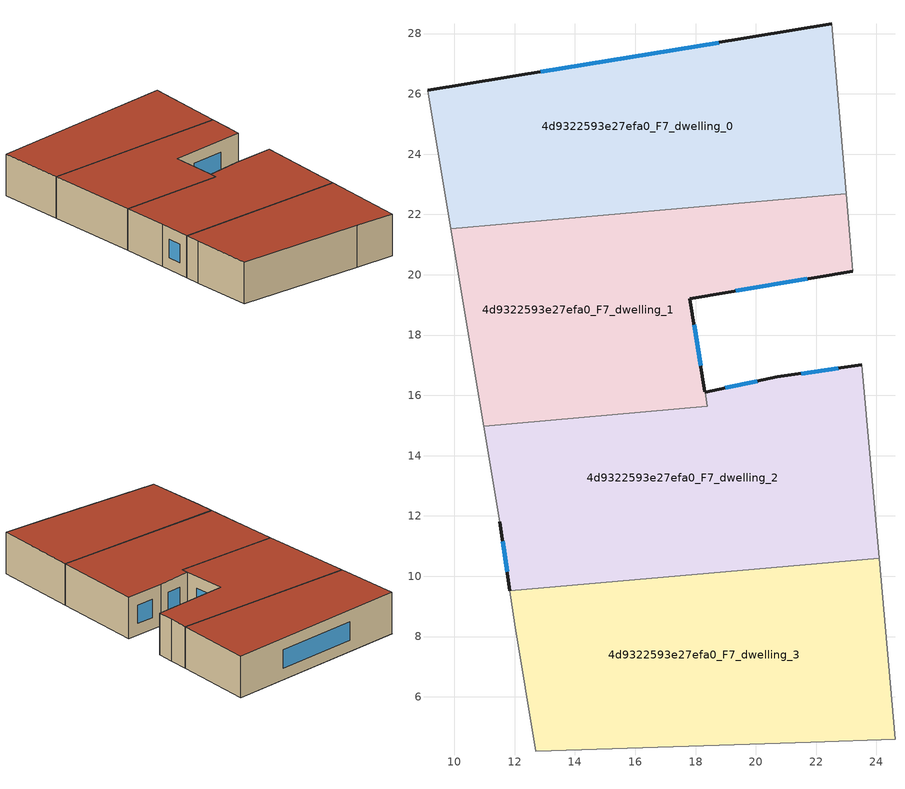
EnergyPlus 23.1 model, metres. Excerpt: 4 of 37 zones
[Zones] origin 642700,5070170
4d9322593e27efa0_F7_dwelling_0
 floor to 4d9322593e27efa0_F6_dwelling_0 (EU_floor_Construction): 22.52,28.32 23,22.69 9.88,21.53 9.11,26.12 z21
 wall outside (EU_wall_Construction): 22.52,28.32 9.11,26.12 z21:24
 wall adiabatic (EU_wall_Construction): 9.11,26.12 9.88,21.53 / 23,22.69 22.52,28.32 z21:24
 wall to 4d9322593e27efa0_F7_dwelling_1 (EU_wall_Construction): 9.88,21.53 23,22.69 z21:24
 window (EU_Window_Construction): 18.76,27.7 12.87,26.74 z21.84:23.16
 roof outside (EU_roof_Construction): 23,22.69 22.52,28.32 9.11,26.12 9.88,21.53 z24
4d9322593e27efa0_F7_dwelling_1
 floor to 4d9322593e27efa0_F6_dwelling_1 (EU_floor_Construction): 23,22.69 23.12,21.31 23.22,20.11 17.81,19.21 18.39,15.64 10.97,14.98 9.88,21.53 z21
 wall outside (EU_wall_Construction): 18.31,16.12 17.81,19.21 23.22,20.11 z21:24
 wall adiabatic (EU_wall_Construction): 9.88,21.53 10.97,14.98 / 23.22,20.11 23.12,21.31 23,22.69 z21:24
 wall to 4d9322593e27efa0_F7_dwelling_2 (EU_wall_Construction): 10.97,14.98 18.39,15.64 18.31,16.11 z21:24
 window (EU_Window_Construction): 19.33,19.46 21.7,19.86 / 18.17,16.98 17.95,18.35 z21.84:23.16
 roof outside (EU_roof_Construction): 18.39,15.64 17.81,19.21 23.22,20.11 23.12,21.31 23,22.69 9.88,21.53 10.97,14.98 z24
4d9322593e27efa0_F7_dwelling_2
 floor to 4d9322593e27efa0_F6_dwelling_2 (EU_floor_Construction): 23.52,17.01 24.08,10.6 11.84,9.51 11.51,11.81 10.97,14.98 18.38,15.64 18.31,16.11 20.71,16.61 z21
 wall outside (EU_wall_Construction): 23.52,17.01 20.71,16.61 18.31,16.11 / 11.51,11.81 11.84,9.51 z21:24
 wall adiabatic (EU_wall_Construction): 24.08,10.6 23.52,17.01 / 10.97,14.98 11.51,11.81 z21:24
 wall to 4d9322593e27efa0_F7_dwelling_3 (EU_wall_Construction): 11.84,9.51 24.08,10.6 z21:24
 window (EU_Window_Construction): 20.04,16.47 18.99,16.25 / 22.73,16.9 21.5,16.72 / 11.6,11.17 11.75,10.16 z21.84:23.16
 roof outside (EU_roof_Construction): 24.08,10.6 23.52,17.01 20.71,16.61 18.31,16.11 18.38,15.64 10.97,14.98 11.51,11.81 11.84,9.51 z24
4d9322593e27efa0_F7_dwelling_3
 floor to 4d9322593e27efa0_F6_dwelling_3 (EU_floor_Construction): 24.08,10.6 24.61,4.6 21.81,4.5 12.71,4.2 12.01,8.41 11.84,9.51 z21
 wall adiabatic (EU_wall_Construction): 11.84,9.51 12.01,8.41 12.71,4.2 21.81,4.5 24.61,4.6 24.08,10.6 z21:24
 roof outside (EU_roof_Construction): 24.61,4.6 24.08,10.6 11.84,9.51 12.01,8.41 12.71,4.2 21.81,4.5 z24
[Building]
EU S2 Campaign: North Axis=0; Terrain=City; Solar Distribution=FullExterior
[Site:Location]
Lyon-Bron: Latitude=45.75; Longitude=5; Time Zone=1; Elevation=198
[SizingPeriod:WeatherFileDays]
AnnualSizingPeriod: Begin Month=1; Begin Day of Month=1; End Month=12; End Day of Month=31; Day of Week for Start Day=Monday; Use Weather File Daylight Saving Period=No; Use Weather File Rain and Snow Indicators=No
[MATERIAL]
EU_InternalMass_Material: Roughness=MediumRough; Thickness=0.1; Conductivity=1; Density=1800; Specific Heat=900; Thermal Absorptance=0.9; Solar Absorptance=0.7; Visible Absorptance=0.7
[MATERIAL:NOMASS] Roughness=MediumRough; Thermal Absorptance=0.9; Solar Absorptance=0.7; Visible Absorptance=0.7
Name | Thermal Resistance
EU_wall_NoMass | 0.776494
EU_roof_NoMass | 0.486893
EU_floor_NoMass | 0.421597
[WINDOWMATERIAL:SIMPLEGLAZINGSYSTEM]
EU_Window_SimpleGlazing: UFactor=4.24961; Solar Heat Gain Coefficient=0.83; Visible Transmittance=0.83
[CONSTRUCTION]
EU_wall_Construction: EU_wall_NoMass
EU_roof_Construction: EU_roof_NoMass
EU_floor_Construction: EU_floor_NoMass
EU_Window_Construction: EU_Window_SimpleGlazing
EU_InternalMass_Construction: EU_InternalMass_Material
[ZONE] Type=1; Multiplier=1; Ceiling Height=autocalculate; Floor Area=autocalculate; Part of Total Floor Area=Yes
Name | Volume
4d9322593e27efa0_F7_dwelling_0 | 206.574
4d9322593e27efa0_F7_dwelling_1 | 194.974
4d9322593e27efa0_F7_dwelling_2 | 218.226
4d9322593e27efa0_F7_dwelling_3 | 206.577
[INTERNALMASS] Construction=EU_InternalMass_Construction
Name | Zone or ZoneList | Surface Area
4d9322593e27efa0_F7_dwelling_0_EU_InternalMass | 4d9322593e27efa0_F7_dwelling_0 | 68.8582
4d9322593e27efa0_F7_dwelling_1_EU_InternalMass | 4d9322593e27efa0_F7_dwelling_1 | 64.9937
4d9322593e27efa0_F7_dwelling_2_EU_InternalMass | 4d9322593e27efa0_F7_dwelling_2 | 72.7429
4d9322593e27efa0_F7_dwelling_3_EU_InternalMass | 4d9322593e27efa0_F7_dwelling_3 | 68.8587
[OTHEREQUIPMENT] Fuel Type=Electricity; Design Level Calculation Method=Watts/Area; Power per Zone Floor Area=1; Fraction Latent=0; Fraction Radiant=0; Fraction Lost=0; Carbon Dioxide Generation Rate=0; EndUse Subcategory=EU_Step8_InternalGains
Name | Zone or ZoneList or Space or SpaceList | Schedule
EU_Step8_InternalGain_4d9322593e27efa0_F7_dwelling_0_f000 | 4d9322593e27efa0_F7_dwelling_0 | EU_Step8_GainSchedule_4d9322593e27efa0_F7_dwelling_0_f000
EU_Step8_InternalGain_4d9322593e27efa0_F7_dwelling_1_f000 | 4d9322593e27efa0_F7_dwelling_1 | EU_Step8_GainSchedule_4d9322593e27efa0_F7_dwelling_1_f000
EU_Step8_InternalGain_4d9322593e27efa0_F7_dwelling_2_f000 | 4d9322593e27efa0_F7_dwelling_2 | EU_Step8_GainSchedule_4d9322593e27efa0_F7_dwelling_2_f000
EU_Step8_InternalGain_4d9322593e27efa0_F7_dwelling_3_f000 | 4d9322593e27efa0_F7_dwelling_3 | EU_Step8_GainSchedule_4d9322593e27efa0_F7_dwelling_3_f000
[ZONEVENTILATION:DESIGNFLOWRATE] Schedule=EU_AlwaysOn; Design Flow Rate Calculation Method=AirChanges/Hour; Air Changes per Hour=0.693814; Ventilation Type=Natural; Fan Pressure Rise=0; Fan Total Efficiency=1; Constant Term Coefficient=1; Temperature Term Coefficient=0; Velocity Term Coefficient=0; Velocity Squared Term Coefficient=0; Minimum Indoor Temperature=-100; Maximum Indoor Temperature=100; Delta Temperature=-100; Minimum Outdoor Temperature=-100; Maximum Outdoor Temperature=100; Maximum Wind Speed=40
Name | Zone or ZoneList or Space or SpaceList
EU_ConstantAir_4d9322593e27efa0_F7_dwelling_0 | 4d9322593e27efa0_F7_dwelling_0
EU_ConstantAir_4d9322593e27efa0_F7_dwelling_1 | 4d9322593e27efa0_F7_dwelling_1
EU_ConstantAir_4d9322593e27efa0_F7_dwelling_2 | 4d9322593e27efa0_F7_dwelling_2
EU_ConstantAir_4d9322593e27efa0_F7_dwelling_3 | 4d9322593e27efa0_F7_dwelling_3
[HVACTEMPLATE:THERMOSTAT] Constant Heating Setpoint=20; Constant Cooling Setpoint=50
EU_HeatOnly_4d9322593e27efa0_F2_dwelling_3; EU_HeatOnly_4d9322593e27efa0_F2_dwelling_4; EU_HeatOnly_4d9322593e27efa0_F3_dwelling_0; EU_HeatOnly_4d9322593e27efa0_F3_dwelling_1; EU_HeatOnly_4d9322593e27efa0_F3_dwelling_2; EU_HeatOnly_4d9322593e27efa0_F3_dwelling_3; EU_HeatOnly_4d9322593e27efa0_F3_dwelling_4; EU_HeatOnly_4d9322593e27efa0_F4_dwelling_0; EU_HeatOnly_4d9322593e27efa0_F4_dwelling_1; EU_HeatOnly_4d9322593e27efa0_F4_dwelling_2; EU_HeatOnly_4d9322593e27efa0_F4_dwelling_3; EU_HeatOnly_4d9322593e27efa0_F4_dwelling_4; EU_HeatOnly_4d9322593e27efa0_F5_dwelling_0; EU_HeatOnly_4d9322593e27efa0_F5_dwelling_1; EU_HeatOnly_4d9322593e27efa0_F5_dwelling_2; EU_HeatOnly_4d9322593e27efa0_F5_dwelling_3; EU_HeatOnly_4d9322593e27efa0_F6_dwelling_0; EU_HeatOnly_4d9322593e27efa0_F6_dwelling_1; EU_HeatOnly_4d9322593e27efa0_F6_dwelling_2; EU_HeatOnly_4d9322593e27efa0_F6_dwelling_3; EU_HeatOnly_4d9322593e27efa0_F7_dwelling_0; EU_HeatOnly_4d9322593e27efa0_F7_dwelling_1; EU_HeatOnly_4d9322593e27efa0_F7_dwelling_2; EU_HeatOnly_4d9322593e27efa0_F7_dwelling_3
[HVACTEMPLATE:ZONE:IDEALLOADSAIRSYSTEM] System Availability Schedule=EU_AlwaysOn; Maximum Heating Supply Air Temperature=50; Minimum Cooling Supply Air Temperature=13; Maximum Heating Supply Air Humidity Ratio=0.0156; Minimum Cooling Supply Air Humidity Ratio=0.0077; Heating Limit=NoLimit; Cooling Limit=NoLimit; Heating Availability Schedule=EU_AlwaysOn; Cooling Availability Schedule=EU_CoolingOff; Dehumidification Control Type=ConstantSensibleHeatRatio; Cooling Sensible Heat Ratio=0.7; Dehumidification Setpoint=60; Humidification Control Type=None; Humidification Setpoint=30; Outdoor Air Method=None; Outdoor Air Flow Rate per Person=0.00944; Outdoor Air Flow Rate per Zone Floor Area=0; Outdoor Air Flow Rate per Zone=0; Demand Controlled Ventilation Type=None; Outdoor Air Economizer Type=NoEconomizer; Heat Recovery Type=None; Sensible Heat Recovery Effectiveness=0.7; Latent Heat Recovery Effectiveness=0.65
Name | Template Thermostat
4d9322593e27efa0_F7_dwelling_0 | EU_HeatOnly_4d9322593e27efa0_F7_dwelling_0
4d9322593e27efa0_F7_dwelling_1 | EU_HeatOnly_4d9322593e27efa0_F7_dwelling_1
4d9322593e27efa0_F7_dwelling_2 | EU_HeatOnly_4d9322593e27efa0_F7_dwelling_2
4d9322593e27efa0_F7_dwelling_3 | EU_HeatOnly_4d9322593e27efa0_F7_dwelling_3
[SIZING:ZONE] Zone Cooling Design Supply Air Temperature Input Method=SupplyAirTemperature; Zone Cooling Design Supply Air Temperature=13; Zone Heating Design Supply Air Temperature Input Method=SupplyAirTemperature; Zone Heating Design Supply Air Temperature=50; Zone Cooling Design Supply Air Humidity Ratio=0.008; Zone Heating Design Supply Air Humidity Ratio=0.008; Cooling Design Air Flow Method=DesignDay; Cooling Design Air Flow Rate=0; Cooling Minimum Air Flow per Zone Floor Area=0.000762; Cooling Minimum Air Flow=0; Cooling Minimum Air Flow Fraction=0.2; Heating Design Air Flow Method=DesignDay; Heating Design Air Flow Rate=0; Heating Maximum Air Flow per Zone Floor Area=0.002032; Heating Maximum Air Flow=0.141576; Heating Maximum Air Flow Fraction=0.3; Account for Dedicated Outdoor Air System=No; Dedicated Outdoor Air System Control Strategy=NeutralSupplyAir; Dedicated Outdoor Air Low Setpoint Temperature for Design=autosize; Dedicated Outdoor Air High Setpoint Temperature for Design=autosize; Zone Load Sizing Method=Sensible Load Only No Latent Load; Zone Latent Cooling Design Supply Air Humidity Ratio Input Method=HumidityRatioDifference; Zone Cooling Design Supply Air Humidity Ratio Difference=0.005; Zone Latent Heating Design Supply Air Humidity Ratio Input Method=HumidityRatioDifference; Zone Humidification Design Supply Air Humidity Ratio Difference=0.005
4d9322593e27efa0_F7_dwelling_0; 4d9322593e27efa0_F7_dwelling_1; 4d9322593e27efa0_F7_dwelling_2; 4d9322593e27efa0_F7_dwelling_3
[SCHEDULE:CONSTANT]
Name | Hourly Value
EU_AlwaysOn | 1
EU_CoolingOff | 0
[SCHEDULE:FILE] Column Number=1; Rows to Skip at Top=0; Number of Hours of Data=8760; Column Separator=Comma; Interpolate to Timestep=No; Minutes per Item=60; Adjust Schedule for Daylight Savings=Yes
Name | File
EU_Step8_GainSchedule_4d9322593e27efa0_F7_dwelling_0_f000 | ../../schedules/4d9322593e27efa0/4d9322593e27efa0_F7_dwelling_0_f000_gain.csv
EU_Step8_GainSchedule_4d9322593e27efa0_F7_dwelling_1_f000 | ../../schedules/4d9322593e27efa0/4d9322593e27efa0_F7_dwelling_1_f000_gain.csv
EU_Step8_GainSchedule_4d9322593e27efa0_F7_dwelling_2_f000 | ../../schedules/4d9322593e27efa0/4d9322593e27efa0_F7_dwelling_2_f000_gain.csv
EU_Step8_GainSchedule_4d9322593e27efa0_F7_dwelling_3_f000 | ../../schedules/4d9322593e27efa0/4d9322593e27efa0_F7_dwelling_3_f000_gain.csv
